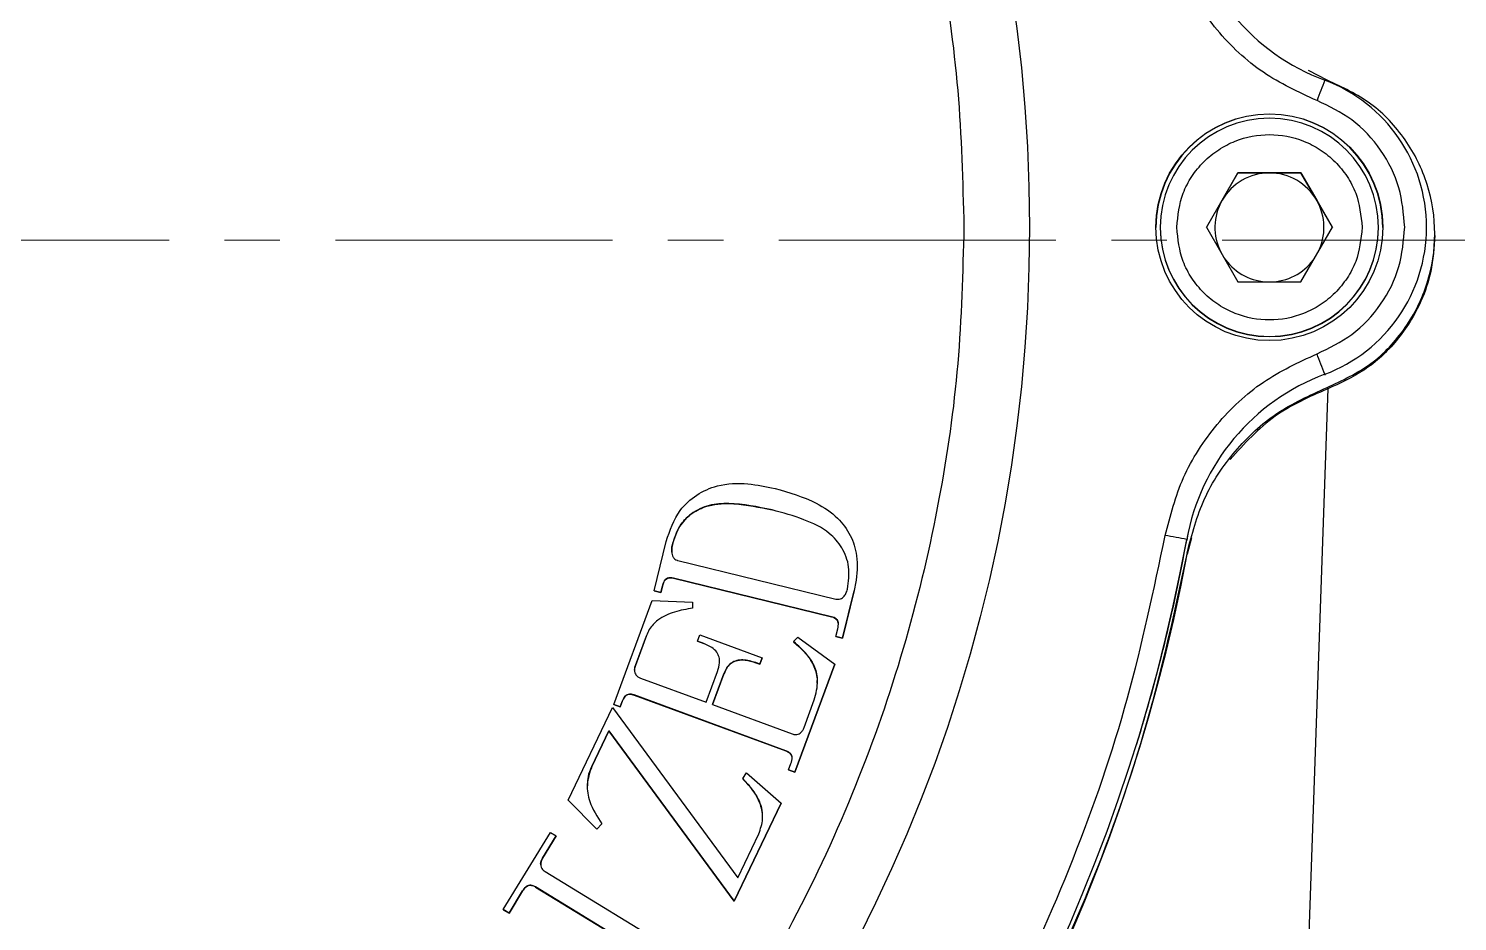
# Model space of a CAD drawing. Header units: millimetres. Extents: x 2126 to 3741, y 477 to 1658.
# Drawn here: x 3345.9 to 3411.4, y 1326 to 1367 of the extents above; entities that cross this region are included whole.
import ezdxf

# ---------------------------------------------------------------- set-up
doc = ezdxf.new("R2010")
doc.units = ezdxf.units.MM
doc.linetypes.add('CENTERX2', pattern=[20.32, 12.7, -2.54, 2.54, -2.54])

msp = doc.modelspace()

# ---------------------------------------------------------------- linework, layer by layer
at = {"color": 7, "linetype": 'Continuous', "lineweight": 25}
for p, q in [((3405.386, 1364.614), (3404.537, 1365.055)), ((3401.301, 1360.363), (3399.857, 1357.863)), ((3400.579, 1359.107), (3401.301, 1360.357)), ((3404.187, 1360.363), (3401.301, 1360.363)), ((3401.301, 1360.357), (3401.301, 1360.363)), ((3401.301, 1360.357), (3402.744, 1360.357)), ((3402.744, 1360.357), (3404.187, 1360.357)), ((3405.631, 1357.863), (3404.187, 1360.363)), ((3404.187, 1360.363), (3404.187, 1360.357)), ((3404.187, 1360.357), (3404.909, 1359.107)), ((3399.859, 1357.86), (3400.579, 1359.107)), ((3404.909, 1359.107), (3405.629, 1357.86)), ((3397.744, 1357.862), (3397.744, 1357.85)), ((3399.857, 1357.863), (3401.301, 1355.363)), ((3404.187, 1355.363), (3405.631, 1357.863)), ((3407.744, 1357.85), (3407.744, 1357.862)), ((3409.944, 1357.831), (3409.944, 1357.865)), ((3410.321, 1357.495), (3410.321, 1357.566)), ((3401.301, 1355.363), (3404.187, 1355.363)), ((3405.276, 1351.125), (3405.276, 1351.091)), ((3402.189, 1257.438), (3405.439, 1350.475)), ((3405.386, 1350.519), (3405.386, 1350.447)), ((3374.546, 1341.189), (3375.099, 1343.464)), ((3398.953, 1343.519), (3398.953, 1343.553)), ((3399.172, 1343.618), (3398.974, 1342.875)), ((3375.636, 1342.582), (3382.866, 1340.819)), ((3383.849, 1342.477), (3383.849, 1342.479)), ((3382.668, 1340.01), (3375.438, 1341.773)), ((3375.438, 1341.773), (3375.438, 1341.771)), ((3375.438, 1341.771), (3382.668, 1340.008)), ((3374.85, 1341.114), (3374.546, 1341.189)), ((3374.546, 1341.189), (3374.546, 1341.187)), ((3374.546, 1341.187), (3374.85, 1341.112)), ((3374.924, 1341.416), (3374.85, 1341.114)), ((3374.85, 1341.112), (3374.924, 1341.414)), ((3374.85, 1341.114), (3374.85, 1341.112)), ((3374.924, 1341.416), (3374.924, 1341.414)), ((3383.71, 1341.205), (3383.18, 1339.03)), ((3383.18, 1339.028), (3383.71, 1341.202)), ((3383.71, 1341.205), (3383.71, 1341.202)), ((3372.699, 1335.987), (3374.454, 1340.755)), ((3374.454, 1340.755), (3376.305, 1340.68)), ((3376.305, 1340.68), (3376.311, 1340.401)), ((3382.668, 1340.01), (3382.668, 1340.008)), ((3374.192, 1339.139), (3373.691, 1337.777)), ((3373.691, 1337.775), (3374.192, 1339.137)), ((3374.192, 1339.139), (3374.192, 1339.137)), ((3376.528, 1338.886), (3376.636, 1339.177)), ((3376.636, 1339.177), (3379.505, 1338.122)), ((3380.938, 1338.865), (3381.125, 1339.073)), ((3381.125, 1339.073), (3382.826, 1337.839)), ((3382.876, 1339.103), (3382.962, 1339.457)), ((3383.18, 1339.03), (3382.876, 1339.103)), ((3382.876, 1339.103), (3382.876, 1339.101)), ((3382.876, 1339.101), (3383.18, 1339.028)), ((3376.819, 1338.781), (3376.528, 1338.886)), ((3376.528, 1338.886), (3376.528, 1338.884)), ((3376.528, 1338.884), (3376.819, 1338.778)), ((3376.819, 1338.781), (3376.819, 1338.778)), ((3383.18, 1339.03), (3383.18, 1339.028)), ((3373.691, 1337.777), (3373.691, 1337.775)), ((3379.397, 1337.831), (3379.202, 1337.902)), ((3379.202, 1337.902), (3379.202, 1337.9)), ((3379.202, 1337.9), (3379.397, 1337.829)), ((3379.505, 1338.122), (3379.397, 1337.831)), ((3379.397, 1337.829), (3379.505, 1338.12)), ((3379.397, 1337.831), (3379.397, 1337.829)), ((3379.505, 1338.122), (3379.505, 1338.12)), ((3382.826, 1337.839), (3381, 1332.878)), ((3381, 1332.876), (3382.826, 1337.836)), ((3382.826, 1337.839), (3382.826, 1337.836)), ((3373.918, 1337.197), (3376.933, 1336.087)), ((3376.933, 1336.087), (3377.453, 1337.498)), ((3377.746, 1337.39), (3377.226, 1335.98)), ((3377.226, 1335.979), (3377.746, 1337.388)), ((3377.746, 1337.39), (3377.746, 1337.388)), ((3370.604, 1331.596), (3372.64, 1335.845)), ((3372.64, 1335.845), (3378.379, 1328.041)), ((3372.992, 1335.879), (3372.699, 1335.987)), ((3372.699, 1335.987), (3372.699, 1335.985)), ((3372.699, 1335.985), (3372.992, 1335.877)), ((3373.082, 1336.122), (3372.992, 1335.879)), ((3372.992, 1335.877), (3373.082, 1336.12)), ((3372.992, 1335.879), (3372.992, 1335.877)), ((3373.082, 1336.122), (3373.082, 1336.12)), ((3380.587, 1333.859), (3373.633, 1336.419)), ((3373.633, 1336.417), (3373.633, 1336.419)), ((3373.633, 1336.417), (3380.587, 1333.857)), ((3377.226, 1335.98), (3380.872, 1334.637)), ((3381.423, 1334.932), (3381.888, 1336.195)), ((3372.474, 1334.776), (3371.692, 1333.142)), ((3371.692, 1333.14), (3372.474, 1334.774)), ((3378.211, 1326.972), (3372.474, 1334.776)), ((3372.474, 1334.776), (3372.474, 1334.774)), ((3372.474, 1334.774), (3378.211, 1326.97)), ((3380.587, 1333.859), (3380.587, 1333.857)), ((3380.707, 1332.986), (3380.815, 1333.277)), ((3371.692, 1333.142), (3371.692, 1333.14)), ((3378.604, 1332.588), (3378.785, 1332.846)), ((3378.785, 1332.846), (3380.361, 1331.457)), ((3381, 1332.878), (3380.707, 1332.986)), ((3380.707, 1332.986), (3380.707, 1332.984)), ((3380.707, 1332.984), (3381, 1332.876)), ((3381, 1332.878), (3381, 1332.876)), ((3371.925, 1330.274), (3370.604, 1331.596)), ((3370.604, 1331.596), (3370.604, 1331.593)), ((3370.604, 1331.593), (3371.925, 1330.272)), ((3380.361, 1331.457), (3378.211, 1326.972)), ((3378.211, 1326.97), (3380.361, 1331.455)), ((3380.361, 1331.457), (3380.361, 1331.455)), ((3367.63, 1326.577), (3369.794, 1330.121)), ((3370.06, 1329.96), (3369.437, 1328.941)), ((3369.437, 1328.938), (3370.06, 1329.957)), ((3369.794, 1330.121), (3370.06, 1329.96)), ((3370.06, 1329.96), (3370.06, 1329.957)), ((3372.151, 1330.509), (3371.925, 1330.274)), ((3371.925, 1330.272), (3372.151, 1330.507)), ((3371.925, 1330.274), (3371.925, 1330.272)), ((3372.151, 1330.509), (3372.151, 1330.507)), ((3378.379, 1328.041), (3379.342, 1330.051)), ((3369.437, 1328.941), (3369.437, 1328.938)), ((3369.549, 1328.324), (3375.885, 1324.458)), ((3368.519, 1327.434), (3367.896, 1326.415)), ((3367.896, 1326.413), (3368.519, 1327.432)), ((3368.519, 1327.434), (3368.519, 1327.432)), ((3375.452, 1323.749), (3369.116, 1327.615)), ((3369.116, 1327.613), (3369.116, 1327.615)), ((3369.116, 1327.613), (3375.452, 1323.747)), ((3378.211, 1326.972), (3378.211, 1326.97)), ((3367.896, 1326.415), (3367.63, 1326.577)), ((3367.63, 1326.577), (3367.63, 1326.575)), ((3367.63, 1326.575), (3367.896, 1326.413)), ((3367.896, 1326.415), (3367.896, 1326.413))]:
    msp.add_line(p, q, dxfattribs=at)
at = {"color": 1, "linetype": 'CENTERX2', "lineweight": 18}
msp.add_line((3034.821, 1357.277), (3673.038, 1357.277), dxfattribs=at)
at = {"color": 7, "linetype": 'Continuous', "lineweight": 25}
for centre, radius in [((3320.244, 1357.867), 71.5), ((3402.744, 1357.867), 5.2)]:
    msp.add_circle(centre, radius, dxfattribs=at)
for centre, radius, start, end in [((3408.792, 1373.967), 10, 190.30615, 249.41337), ((3714.056, 1247.825), 330.126, 159.28349, 159.4567), ((3402.744, 1357.865), 7.2, 359.99987, 69.41339), ((3402.744, 1357.85), 5.2, 0.00011, 179.99974), ((3402.744, 1357.862), 5, 359.99995, 179.99959), ((3402.744, 1357.857), 2.5, 89.99966, 149.9996), ((3402.744, 1357.857), 2.5, 29.99978, 89.99971), ((3402.744, 1357.857), 2.5, 149.99962, 207.09742), ((3402.744, 1357.857), 2.5, 332.90197, 29.99975), ((3402.744, 1357.862), 5, 179.99978, 359.99975), ((3402.744, 1357.85), 5, 179.99978, 359.99975), ((3402.744, 1357.865), 7.2, 290.58661, 359.99981), ((3402.744, 1357.857), 2.5, 212.9021, 265.89476), ((3402.744, 1357.857), 2.5, 274.10462, 327.09726), ((3091.38, 1234.026), 335.026, 20.45808, 20.62944), ((3408.792, 1341.764), 10, 110.58663, 169.69385), ((3376.921, 1226.582), 119.028, 79.33268, 79.81423), ((3408.792, 1341.729), 10, 168.01767, 169.69388), ((3320.244, 1357.865), 80, 280.30604, 349.69383), ((3320.244, 1357.831), 80, 342.76842, 349.69388), ((3320.321, 1357.493), 80, 281.36448, 349.47139)]:
    msp.add_arc(centre, radius, start, end, dxfattribs=at)
for points, knots in [([(3251.744, 1357.874), (3251.799, 1359.963), (3251.909, 1364.141), (3252.819, 1370.48), (3254.304, 1376.832), (3256.478, 1383.198), (3259.309, 1389.421), (3262.823, 1395.444), (3266.977, 1401.136), (3271.721, 1406.397), (3276.982, 1411.14), (3282.674, 1415.295), (3288.697, 1418.808), (3294.92, 1421.64), (3301.285, 1423.811), (3307.638, 1425.306), (3313.977, 1426.184), (3320.244, 1426.469), (3326.511, 1426.184), (3332.85, 1425.306), (3339.202, 1423.811), (3345.568, 1421.64), (3351.791, 1418.808), (3357.814, 1415.295), (3363.506, 1411.14), (3368.767, 1406.397), (3373.511, 1401.136), (3377.665, 1395.444), (3381.179, 1389.421), (3384.01, 1383.198), (3386.183, 1376.832), (3387.669, 1370.48), (3388.579, 1364.141), (3388.689, 1359.963), (3388.744, 1357.874)], [0, 0, 0, 0, 0.0291236, 0.0582485, 0.08912, 0.1199941, 0.1519015, 0.1843128, 0.2170688, 0.25, 0.2829312, 0.3156872, 0.3480985, 0.3800059, 0.4108775, 0.4417515, 0.4708745, 0.5, 0.529123, 0.5582485, 0.58912, 0.6199941, 0.6519015, 0.6843128, 0.7170688, 0.75, 0.7829312, 0.8156872, 0.8480985, 0.8800059, 0.9108775, 0.9417515, 0.9708751, 1, 1, 1, 1]), ([(3404.924, 1363.671), (3404.077, 1364.062), (3402.355, 1364.858), (3400.263, 1366.848), (3398.678, 1369.261), (3398.203, 1371.098), (3397.969, 1372.001)], [0, 0, 0, 0, 0.245796, 0.5, 0.754204, 1, 1, 1, 1]), ([(3408.944, 1357.867), (3408.891, 1358.479), (3408.784, 1359.732), (3407.914, 1361.448), (3406.613, 1362.866), (3405.478, 1363.407), (3404.924, 1363.671)], [0, 0, 0, 0, 0.244178, 0.5, 0.755822, 1, 1, 1, 1]), ([(3398.494, 1357.863), (3398.551, 1358.398), (3398.638, 1359.22), (3399.168, 1360.21), (3399.717, 1360.89), (3400.397, 1361.442), (3401.387, 1361.955), (3402.744, 1362.216), (3404.101, 1361.955), (3405.091, 1361.442), (3405.771, 1360.89), (3406.32, 1360.21), (3406.85, 1359.22), (3406.937, 1358.398), (3406.994, 1357.863)], [0, 0, 0, 0, 0.119728, 0.18418, 0.25, 0.31582, 0.380272, 0.5, 0.619728, 0.68418, 0.75, 0.81582, 0.880272, 1, 1, 1, 1]), ([(3388.744, 1357.874), (3388.689, 1355.785), (3388.579, 1351.607), (3387.669, 1345.268), (3386.183, 1338.915), (3384.01, 1332.55), (3381.179, 1326.327), (3377.665, 1320.304), (3373.511, 1314.612), (3368.767, 1309.351), (3363.506, 1304.607), (3357.814, 1300.453), (3351.791, 1296.939), (3345.568, 1294.108), (3339.203, 1291.937), (3332.85, 1290.441), (3326.511, 1289.564), (3320.244, 1289.279), (3313.977, 1289.564), (3307.638, 1290.441), (3301.286, 1291.936), (3294.92, 1294.108), (3288.697, 1296.939), (3282.674, 1300.453), (3276.982, 1304.607), (3271.721, 1309.351), (3266.977, 1314.612), (3262.823, 1320.304), (3259.309, 1326.327), (3256.478, 1332.55), (3254.305, 1338.915), (3252.819, 1345.268), (3251.909, 1351.607), (3251.799, 1355.785), (3251.744, 1357.874)], [0, 0, 0, 0, 0.029124, 0.058248, 0.08912, 0.119994, 0.151902, 0.184313, 0.217069, 0.25, 0.282931, 0.315687, 0.348098, 0.380006, 0.410878, 0.441752, 0.470875, 0.5, 0.529123, 0.558248, 0.58912, 0.619994, 0.651902, 0.684313, 0.717069, 0.75, 0.782931, 0.815687, 0.848098, 0.880006, 0.910878, 0.941752, 0.970875, 1, 1, 1, 1]), ([(3406.994, 1357.863), (3406.937, 1357.329), (3406.85, 1356.506), (3406.32, 1355.516), (3405.771, 1354.836), (3405.091, 1354.284), (3404.101, 1353.771), (3402.744, 1353.511), (3401.387, 1353.771), (3400.397, 1354.284), (3399.717, 1354.837), (3399.168, 1355.516), (3398.638, 1356.506), (3398.551, 1357.329), (3398.494, 1357.863)], [0, 0, 0, 0, 0.119728, 0.18418, 0.25, 0.31582, 0.380272, 0.5, 0.619728, 0.68418, 0.75, 0.81582, 0.880272, 1, 1, 1, 1]), ([(3404.924, 1352.063), (3405.478, 1352.328), (3406.613, 1352.869), (3407.914, 1354.287), (3408.784, 1356.003), (3408.891, 1357.256), (3408.944, 1357.867)], [0, 0, 0, 0, 0.244178, 0.5, 0.755822, 1, 1, 1, 1]), ([(3410.321, 1357.495), (3410.286, 1356.938), (3410.219, 1355.904), (3409.653, 1354.239), (3408.667, 1352.653), (3407.169, 1351.252), (3405.974, 1350.713), (3405.386, 1350.447)], [0, 0, 0, 0, 0.182468, 0.338737, 0.571946, 0.789459, 1, 1, 1, 1]), ([(3397.969, 1343.734), (3398.203, 1344.637), (3398.678, 1346.474), (3400.263, 1348.887), (3402.355, 1350.877), (3404.077, 1351.672), (3404.924, 1352.063)], [0, 0, 0, 0, 0.2457963, 0.5, 0.7542037, 1, 1, 1, 1]), ([(3405.386, 1350.447), (3404.56, 1350.081), (3402.851, 1349.322), (3401.591, 1347.939), (3400.939, 1347.224)], [0, 0, 0, 0, 0.483329, 1, 1, 1, 1]), ([(3375.099, 1343.464), (3375.269, 1343.962), (3375.554, 1344.793), (3376.467, 1345.635), (3377.545, 1346.105), (3378.805, 1346.156), (3379.675, 1345.976), (3380.086, 1345.891)], [0, 0, 0, 0, 0.247075, 0.411707, 0.576376, 0.799459, 1, 1, 1, 1]), ([(3380.086, 1345.891), (3380.734, 1345.705), (3381.766, 1345.408), (3382.941, 1344.616), (3383.583, 1343.764), (3383.9, 1342.714), (3383.848, 1341.837), (3383.733, 1341.313), (3383.71, 1341.205)], [0, 0, 0, 0, 0.297111, 0.47381, 0.61789, 0.761902, 0.950798, 1, 1, 1, 1]), ([(3375.403, 1343.387), (3375.517, 1343.712), (3375.712, 1344.272), (3376.352, 1344.837), (3377.168, 1345.188), (3378.416, 1345.231), (3379.373, 1345.026), (3379.951, 1344.903)], [0, 0, 0, 0, 0.187288, 0.322879, 0.458162, 0.672864, 1, 1, 1, 1]), ([(3379.951, 1344.905), (3379.294, 1345.045), (3378.341, 1345.248), (3377.055, 1345.158), (3376.245, 1344.789), (3375.689, 1344.19), (3375.484, 1343.69), (3375.414, 1343.427), (3375.403, 1343.389)], [0, 0, 0, 0, 0.370461, 0.536516, 0.705021, 0.84958, 0.977988, 1, 1, 1, 1]), ([(3383.405, 1341.278), (3383.453, 1341.617), (3383.544, 1342.27), (3383.2, 1343.182), (3382.5, 1343.98), (3381.355, 1344.52), (3380.441, 1344.771), (3379.951, 1344.905)], [0, 0, 0, 0, 0.178845, 0.344366, 0.496994, 0.730831, 1, 1, 1, 1]), ([(3334.378, 1280.142), (3336.874, 1280.669), (3341.911, 1281.731), (3349.288, 1284.27), (3356.53, 1287.539), (3363.509, 1291.601), (3370.112, 1296.413), (3376.206, 1301.906), (3381.698, 1307.999), (3386.51, 1314.602), (3390.573, 1321.581), (3393.842, 1328.823), (3396.381, 1336.2), (3397.443, 1341.238), (3397.969, 1343.734)], [0, 0, 0, 0, 0.0799588, 0.1613715, 0.2441424, 0.3288926, 0.4142166, 0.5, 0.5857784, 0.6711024, 0.7558576, 0.8386237, 0.9200388, 1, 1, 1, 1]), ([(3375.36, 1342.971), (3375.358, 1342.989), (3375.339, 1343.128), (3375.374, 1343.267), (3375.403, 1343.387)], [0, 0, 0, 0, 0.133985, 1, 1, 1, 1]), ([(3375.403, 1343.389), (3375.384, 1343.294), (3375.349, 1343.119), (3375.351, 1342.896), (3375.408, 1342.739), (3375.489, 1342.643), (3375.575, 1342.601), (3375.624, 1342.586), (3375.636, 1342.582)], [0, 0, 0, 0, 0.3092031, 0.5693339, 0.7017053, 0.8348468, 0.9586804, 1, 1, 1, 1]), ([(3375.438, 1341.773), (3375.381, 1341.784), (3375.289, 1341.802), (3375.162, 1341.778), (3375.062, 1341.718), (3374.973, 1341.594), (3374.943, 1341.484), (3374.924, 1341.416)], [0, 0, 0, 0, 0.2389344, 0.3835198, 0.5293247, 0.7100539, 1, 1, 1, 1]), ([(3374.924, 1341.414), (3374.948, 1341.497), (3374.982, 1341.615), (3375.087, 1341.737), (3375.192, 1341.786), (3375.314, 1341.797), (3375.396, 1341.78), (3375.438, 1341.771)], [0, 0, 0, 0, 0.352506, 0.502018, 0.653531, 0.821261, 1, 1, 1, 1]), ([(3382.866, 1340.819), (3382.92, 1340.811), (3383.014, 1340.796), (3383.14, 1340.844), (3383.248, 1340.93), (3383.346, 1341.077), (3383.384, 1341.206), (3383.405, 1341.278)], [0, 0, 0, 0, 0.2039125, 0.3489118, 0.4932734, 0.7202809, 1, 1, 1, 1]), ([(3376.311, 1340.401), (3376.032, 1340.353), (3375.473, 1340.256), (3374.763, 1339.941), (3374.351, 1339.506), (3374.233, 1339.234), (3374.192, 1339.139)], [0, 0, 0, 0, 0.326957, 0.656983, 0.880506, 1, 1, 1, 1]), ([(3382.962, 1339.457), (3382.981, 1339.548), (3383.007, 1339.674), (3382.958, 1339.831), (3382.887, 1339.913), (3382.789, 1339.976), (3382.71, 1339.998), (3382.668, 1340.01)], [0, 0, 0, 0, 0.376564, 0.520712, 0.664612, 0.816576, 1, 1, 1, 1]), ([(3382.668, 1340.008), (3382.723, 1339.992), (3382.814, 1339.966), (3382.915, 1339.884), (3382.97, 1339.798), (3382.991, 1339.73), (3382.987, 1339.695), (3382.987, 1339.691)], [0, 0, 0, 0, 0.350165, 0.583321, 0.781194, 0.979417, 1, 1, 1, 1]), ([(3377.453, 1337.498), (3377.494, 1337.63), (3377.559, 1337.842), (3377.538, 1338.153), (3377.419, 1338.402), (3377.175, 1338.631), (3376.949, 1338.726), (3376.819, 1338.781)], [0, 0, 0, 0, 0.250694, 0.402945, 0.556475, 0.743783, 1, 1, 1, 1]), ([(3381.888, 1336.195), (3381.965, 1336.487), (3382.1, 1336.994), (3381.915, 1337.726), (3381.533, 1338.347), (3381.153, 1338.678), (3380.938, 1338.865)], [0, 0, 0, 0, 0.291975, 0.5068433, 0.7208193, 1, 1, 1, 1]), ([(3380.938, 1338.863), (3381.251, 1338.575), (3381.727, 1338.136), (3382.026, 1337.411), (3382.011, 1337.079), (3382.006, 1336.968)], [0, 0, 0, 0, 0.5605682, 0.8525163, 1, 1, 1, 1]), ([(3373.691, 1337.777), (3373.671, 1337.707), (3373.639, 1337.594), (3373.66, 1337.442), (3373.711, 1337.331), (3373.8, 1337.247), (3373.879, 1337.214), (3373.918, 1337.197)], [0, 0, 0, 0, 0.306278, 0.493908, 0.637476, 0.819066, 1, 1, 1, 1]), ([(3373.659, 1337.512), (3373.655, 1337.555), (3373.647, 1337.645), (3373.676, 1337.73), (3373.691, 1337.775)], [0, 0, 0, 0, 0.480167, 1, 1, 1, 1]), ([(3377.746, 1337.388), (3377.8, 1337.514), (3377.889, 1337.718), (3378.122, 1337.924), (3378.396, 1338.027), (3378.773, 1338.035), (3379.045, 1337.949), (3379.202, 1337.9)], [0, 0, 0, 0, 0.230691, 0.373512, 0.516628, 0.721111, 1, 1, 1, 1]), ([(3379.202, 1337.902), (3379.009, 1337.961), (3378.724, 1338.048), (3378.327, 1338.014), (3378.071, 1337.895), (3377.867, 1337.677), (3377.79, 1337.495), (3377.746, 1337.39)], [0, 0, 0, 0, 0.339516, 0.502236, 0.666705, 0.806821, 1, 1, 1, 1]), ([(3373.633, 1336.419), (3373.578, 1336.436), (3373.488, 1336.463), (3373.357, 1336.454), (3373.254, 1336.408), (3373.154, 1336.295), (3373.111, 1336.191), (3373.082, 1336.122)], [0, 0, 0, 0, 0.238273, 0.386342, 0.535522, 0.694283, 1, 1, 1, 1]), ([(3373.082, 1336.12), (3373.118, 1336.206), (3373.166, 1336.325), (3373.293, 1336.429), (3373.402, 1336.46), (3373.519, 1336.453), (3373.596, 1336.428), (3373.633, 1336.417)], [0, 0, 0, 0, 0.379298, 0.521166, 0.663365, 0.839848, 1, 1, 1, 1]), ([(3380.872, 1334.637), (3380.927, 1334.621), (3381.018, 1334.594), (3381.15, 1334.616), (3381.26, 1334.677), (3381.36, 1334.783), (3381.402, 1334.881), (3381.423, 1334.932)], [0, 0, 0, 0, 0.238521, 0.395636, 0.552314, 0.766778, 1, 1, 1, 1]), ([(3380.815, 1333.277), (3380.844, 1333.369), (3380.885, 1333.495), (3380.847, 1333.661), (3380.776, 1333.758), (3380.683, 1333.821), (3380.613, 1333.848), (3380.587, 1333.859)], [0, 0, 0, 0, 0.39106, 0.540188, 0.690013, 0.882685, 1, 1, 1, 1]), ([(3380.587, 1333.857), (3380.643, 1333.833), (3380.732, 1333.795), (3380.823, 1333.699), (3380.863, 1333.614), (3380.862, 1333.558), (3380.862, 1333.538)], [0, 0, 0, 0, 0.3984195, 0.6317471, 0.8667713, 1, 1, 1, 1]), ([(3371.692, 1333.142), (3371.597, 1332.869), (3371.415, 1332.346), (3371.582, 1331.389), (3371.938, 1330.839), (3372.151, 1330.509)], [0, 0, 0, 0, 0.304636, 0.583296, 1, 1, 1, 1]), ([(3371.507, 1332.261), (3371.506, 1332.405), (3371.504, 1332.711), (3371.627, 1332.992), (3371.692, 1333.14)], [0, 0, 0, 0, 0.4699412, 1, 1, 1, 1]), ([(3379.342, 1330.051), (3379.422, 1330.277), (3379.578, 1330.715), (3379.432, 1331.466), (3379.075, 1332.084), (3378.744, 1332.438), (3378.604, 1332.588)], [0, 0, 0, 0, 0.25104, 0.485737, 0.783075, 1, 1, 1, 1]), ([(3378.604, 1332.585), (3378.762, 1332.413), (3379.123, 1332.02), (3379.477, 1331.394), (3379.498, 1330.937), (3379.505, 1330.784)], [0, 0, 0, 0, 0.34095, 0.7784, 1, 1, 1, 1]), ([(3369.349, 1328.634), (3369.348, 1328.636), (3369.338, 1328.693), (3369.367, 1328.803), (3369.415, 1328.896), (3369.437, 1328.938)], [0, 0, 0, 0, 0.019576, 0.546013, 1, 1, 1, 1]), ([(3369.437, 1328.941), (3369.4, 1328.865), (3369.345, 1328.75), (3369.346, 1328.578), (3369.393, 1328.46), (3369.469, 1328.378), (3369.525, 1328.34), (3369.549, 1328.324)], [0, 0, 0, 0, 0.3520414, 0.5318269, 0.7130337, 0.8778643, 1, 1, 1, 1]), ([(3369.116, 1327.615), (3369.063, 1327.644), (3368.979, 1327.691), (3368.846, 1327.701), (3368.734, 1327.674), (3368.616, 1327.583), (3368.556, 1327.491), (3368.519, 1327.434)], [0, 0, 0, 0, 0.247687, 0.39562, 0.54446, 0.717172, 1, 1, 1, 1]), ([(3368.519, 1327.432), (3368.566, 1327.504), (3368.633, 1327.606), (3368.772, 1327.688), (3368.881, 1327.699), (3369, 1327.678), (3369.073, 1327.637), (3369.116, 1327.613)], [0, 0, 0, 0, 0.352181, 0.502478, 0.654205, 0.796783, 1, 1, 1, 1])]:
    msp.add_open_spline(points, degree=3, knots=knots, dxfattribs=at)
for points in [[(3405.386, 1350.519), (3406.081, 1350.844), (3407.469, 1351.493), (3409.058, 1353.205), (3410.087, 1355.274), (3410.438, 1357.566), (3410.087, 1359.859), (3409.058, 1361.928), (3407.469, 1363.639), (3406.081, 1364.289), (3405.386, 1364.614)], [(3398.974, 1342.949), (3399.196, 1343.788), (3399.64, 1345.466), (3401.1, 1347.649), (3403.013, 1349.448), (3404.595, 1350.162), (3405.386, 1350.519)], [(3398.974, 1342.949), (3398.41, 1340.334), (3397.28, 1335.104), (3394.601, 1327.525), (3391.232, 1320.237), (3387.136, 1313.327), (3382.372, 1306.86), (3376.984, 1300.903), (3371.027, 1295.515), (3364.561, 1290.752), (3357.65, 1286.656), (3350.362, 1283.287), (3342.783, 1280.608), (3337.553, 1279.479), (3334.938, 1278.914)]]:
    msp.add_open_spline(points, degree=3, dxfattribs=at)

doc.saveas('drawing.dxf')
